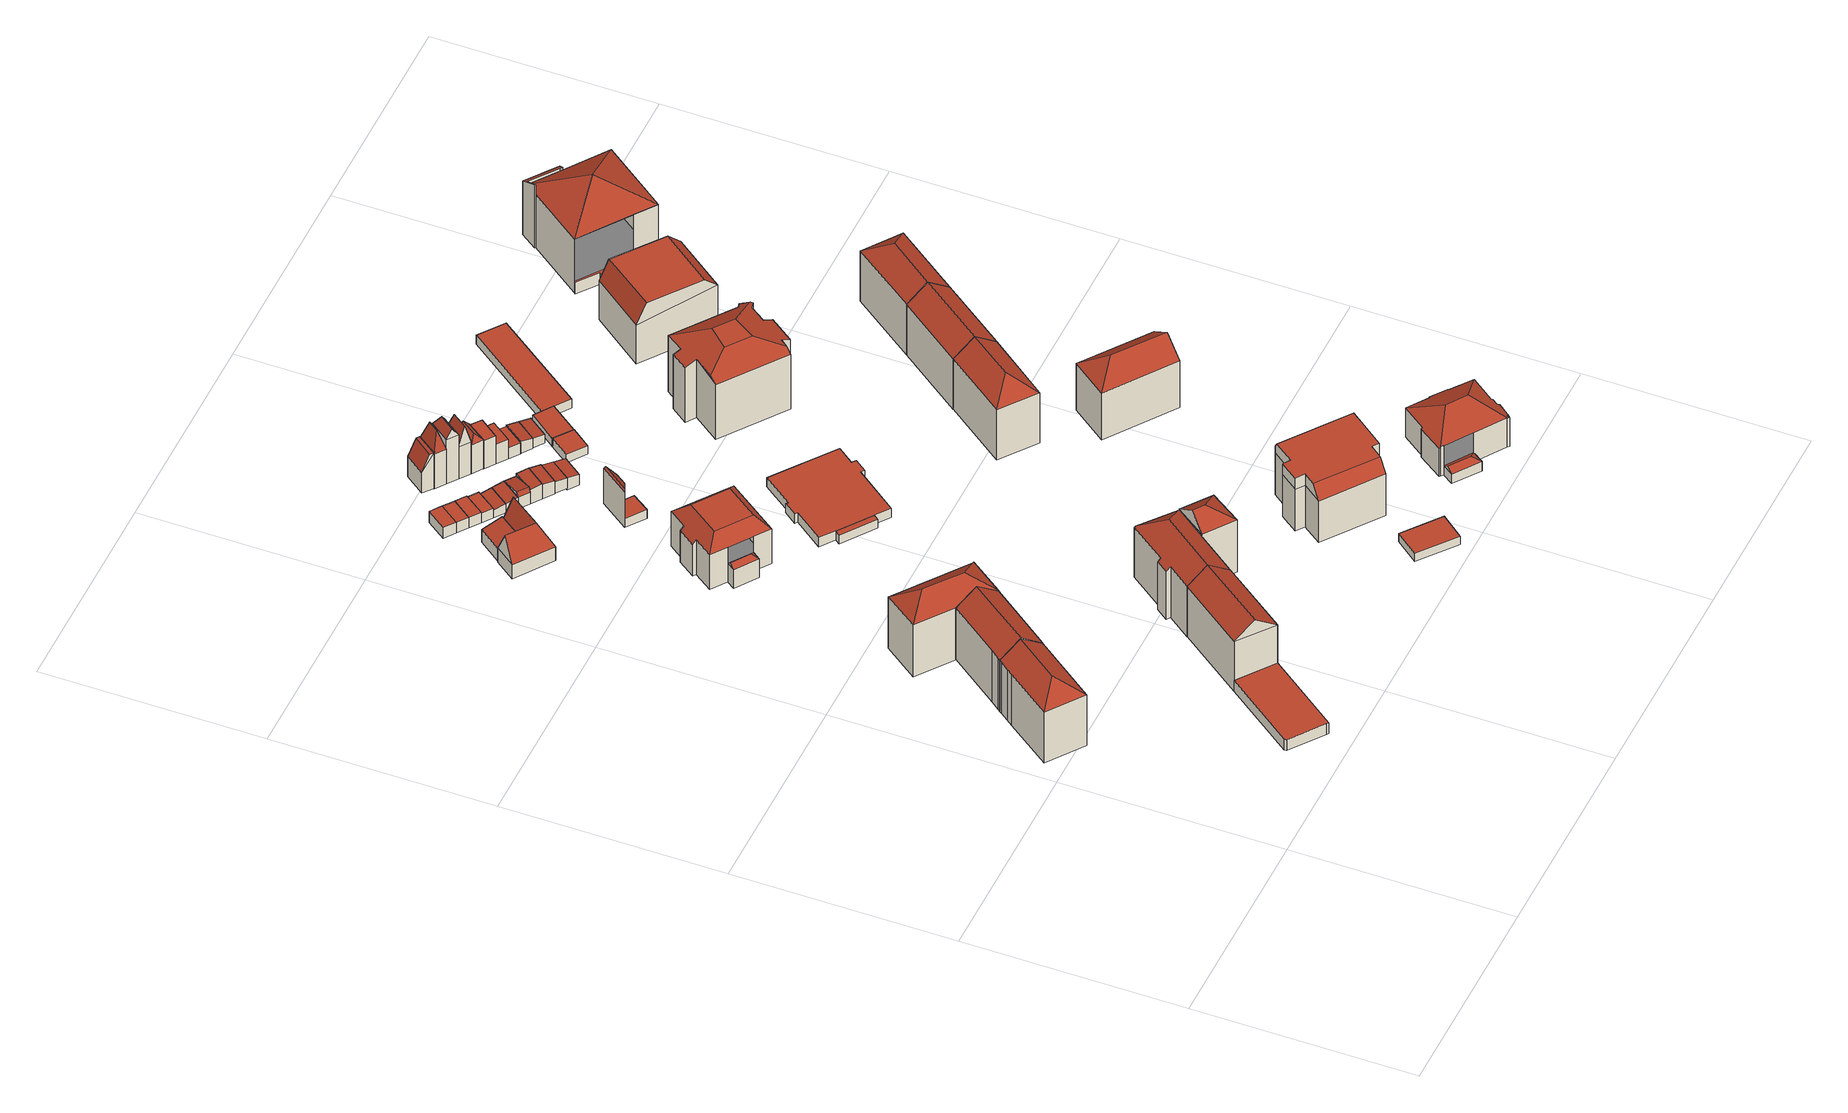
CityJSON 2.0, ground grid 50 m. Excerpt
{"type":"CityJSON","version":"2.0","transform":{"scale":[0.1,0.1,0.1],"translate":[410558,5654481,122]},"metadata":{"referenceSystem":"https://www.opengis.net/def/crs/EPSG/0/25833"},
"CityObjects":{
"building1":{"type":"Building","attributes":{"Dachtyp_tdc":"tdcFreeFormRoof","Gemeindeschluessel":14612000,"Dachneigung":36.34,"QualitaetDacherkennung":83,"Geometrietyp2DReferenz":"3000","measuredHeight":17.61,"function":"31001_9998","roofType":"5000"},"geometry":[{"type":"Solid","lod":"2","boundaries":[[[[0,1,2,3]],[[1,4,5,2]],[[4,6,7,5]],[[6,8,9,7]],[[8,10,11,9]],[[10,12,13,11]],[[12,0,3,13]],[[8,14,10]],[[8,6,15,14]],[[15,4,1,0,12,10,14]],[[6,4,15]],[[3,2,5,7,9,11,13]]]],"semantics":{"surfaces":[{"type":"WallSurface"},{"type":"RoofSurface"},{"type":"GroundSurface"}],"values":[[0,0,0,0,0,0,0,1,1,1,0,2]]}}]},
"building2":{"type":"Building","attributes":{"Dachtyp_tdc":"tdcPolyFlatRoof","Gemeindeschluessel":14612000,"Dachneigung":0,"QualitaetDacherkennung":0,"Geometrietyp2DReferenz":"3000","BezugspunktDach":"2000","measuredHeight":3,"function":"31001_9998"},"geometry":[{"type":"MultiSurface","lod":"2","boundaries":[[[16,17,18,19,20,21]],[[21,20,22,23]],[[20,19,24,22]],[[19,18,25,24]],[[18,17,26,25]],[[17,16,27,26]],[[16,21,23,27]],[[23,22,24,25,26,27]]],"semantics":{"surfaces":[{"type":"RoofSurface"},{"type":"WallSurface"},{"type":"GroundSurface"}],"values":[0,1,1,1,1,1,1,2]}}]},
"building3":{"type":"Building","attributes":{"Dachtyp_tdc":"tdcFreeFormRoof","Gemeindeschluessel":14612000,"Dachneigung":36.39,"QualitaetDacherkennung":85,"Geometrietyp2DReferenz":"3000","measuredHeight":17.66,"function":"31001_9998","roofType":"5000"},"geometry":[{"type":"Solid","lod":"2","boundaries":[[[[4,28,29,5]],[[28,30,31,29]],[[30,32,33,31]],[[32,34,35,33]],[[34,36,7,35]],[[36,4,5,7]],[[36,34,37,38]],[[38,37,32,30,28,4]],[[34,32,37]],[[4,36,38]],[[5,29,31,33,35,7]]]],"semantics":{"surfaces":[{"type":"WallSurface"},{"type":"RoofSurface"},{"type":"GroundSurface"}],"values":[[0,0,0,0,0,0,1,1,0,0,2]]}}]},
"building4":{"type":"Building","attributes":{"Dachtyp_tdc":"tdcFreeFormRoof","Gemeindeschluessel":14612000,"Dachneigung":36.71,"QualitaetDacherkennung":68,"Geometrietyp2DReferenz":"3000","measuredHeight":17.89,"function":"31001_9998","roofType":"5000"},"geometry":[{"type":"Solid","lod":"2","boundaries":[[[[39,40,41,42]],[[40,43,44,41]],[[43,45,46,44]],[[45,47,48,46]],[[47,39,42,48]],[[49,50,47]],[[51,43,40]],[[50,49,45,43,51]],[[39,47,50,51,40]],[[47,45,49]],[[42,41,44,46,48]]]],"semantics":{"surfaces":[{"type":"WallSurface"},{"type":"RoofSurface"},{"type":"GroundSurface"}],"values":[[0,0,0,0,0,1,1,1,1,0,2]]}}]},
"building5":{"type":"Building","attributes":{"Dachtyp_tdc":"tdcGableRoof","Gemeindeschluessel":14612000,"Dachneigung":37.58,"QualitaetDacherkennung":87,"Geometrietyp2DReferenz":"3000","measuredHeight":17.48,"function":"31001_9998","roofType":"3100"},"geometry":[{"type":"Solid","lod":"2","boundaries":[[[[52,53,54]],[[55,52,54,56]],[[53,57,56,54]],[[24,58,59,25]],[[52,55,58,24]],[[55,57,59,58]],[[57,53,25,59]],[[53,52,24,25]],[[57,55,56]]]],"semantics":{"surfaces":[{"type":"WallSurface"},{"type":"RoofSurface"},{"type":"GroundSurface"}],"values":[[0,1,1,2,0,0,0,0,0]]}}]},
"building6":{"type":"Building","attributes":{"Dachtyp_tdc":"tdcFreeFormRoof","Gemeindeschluessel":14612000,"Dachneigung":63.47,"QualitaetDacherkennung":9,"Geometrietyp2DReferenz":"3000","measuredHeight":9.55,"function":"31001_9998","roofType":"5000"},"geometry":[{"type":"Solid","lod":"2","boundaries":[[[[60,61,62,63]],[[61,64,65,62]],[[64,66,67,65]],[[66,68,69,67]],[[68,70,71,69]],[[70,60,63,71]],[[72,73,70,68]],[[74,75,72,68,66]],[[74,66,64]],[[75,74,64,61]],[[73,72,75,61,60]],[[73,60,70]],[[63,62,65,67,69,71]]]],"semantics":{"surfaces":[{"type":"WallSurface"},{"type":"RoofSurface"},{"type":"GroundSurface"}],"values":[[0,0,0,0,0,0,1,1,0,1,1,0,2]]}}]},
"building7":{"type":"Building","attributes":{"Dachtyp_tdc":"tdcPolyFlatRoof","Gemeindeschluessel":14612000,"Dachneigung":12.94,"QualitaetDacherkennung":71,"Geometrietyp2DReferenz":"3000","measuredHeight":4.69,"function":"31001_9998","roofType":"2100"},"geometry":[{"type":"Solid","lod":"2","boundaries":[[[[76,77,78,79]],[[77,80,81,78]],[[80,82,83,81]],[[82,76,79,83]],[[82,80,77,76]],[[79,78,81,83]]]],"semantics":{"surfaces":[{"type":"WallSurface"},{"type":"RoofSurface"},{"type":"GroundSurface"}],"values":[[0,0,0,0,1,2]]}}]},
"building8":{"type":"Building","attributes":{"Gemeindeschluessel":14612000,"Geometrietyp2DReferenz":"3000","function":"31001_9998","roofType":"9999"},"children":["building8-1","building8-2"]},
"building8-1":{"type":"BuildingPart","attributes":{"Dachtyp_tdc":"tdcFreeFormRoof","Dachneigung":41.52,"QualitaetDacherkennung":13,"Geometrietyp2DReferenz":"3000","measuredHeight":6.15,"roofType":"5000"},"parents":["building8"],"geometry":[{"type":"MultiSurface","lod":"2","boundaries":[[[84,85,86,87]],[[85,88,89,86]],[[88,90,91,89]],[[92,88,85,93]],[[93,85,84]],[[84,90,92,93]],[[88,92,90]],[[86,89,91,87]]],"semantics":{"surfaces":[{"type":"WallSurface"},{"type":"RoofSurface"},{"type":"GroundSurface"}],"values":[0,0,0,1,1,1,0,2]}}]},
"building8-2":{"type":"BuildingPart","attributes":{"Dachtyp_tdc":"tdcCutTentRoof","Dachneigung":0.056,"QualitaetDacherkennung":74,"Geometrietyp2DReferenz":"3000","measuredHeight":12.3,"roofType":"9999"},"parents":["building8"],"geometry":[{"type":"MultiSurface","lod":"2","boundaries":[[[94,95,87,96]],[[95,84,87]],[[97,98,99,91,90]],[[98,100,101,99]],[[100,102,103,101]],[[102,104,105,103]],[[104,106,107,105]],[[106,108,109,107]],[[108,110,111,109]],[[110,94,96,111]],[[94,110,112,113]],[[98,97,95,94,113,114]],[[108,106,104,102,100,98,114,115]],[[110,108,115,112]],[[115,114,113,112]],[[96,87,91,99,101,103,105,107,109,111]]],"semantics":{"surfaces":[{"type":"WallSurface"},{"type":"RoofSurface"},{"type":"GroundSurface"}],"values":[0,0,0,0,0,0,0,0,0,0,1,1,1,1,1,2]}}]},
"building9":{"type":"Building","attributes":{"Gemeindeschluessel":14612000,"Geometrietyp2DReferenz":"3000","function":"31001_9998","roofType":"9999"},"children":["building9-1","building9-2"]},
"building9-1":{"type":"BuildingPart","attributes":{"Dachtyp_tdc":"tdcHipAndGableRoof","Dachneigung":36.65,"QualitaetDacherkennung":63,"Geometrietyp2DReferenz":"3000","measuredHeight":17.45,"roofType":"5000"},"parents":["building9"],"geometry":[{"type":"MultiSurface","lod":"2","boundaries":[[[116,117,118,119,120]],[[117,121,122,118]],[[121,123,124,125,122]],[[121,117,126]],[[116,123,127]],[[117,116,127,126]],[[123,121,126,127]],[[119,118,122,125]]],"semantics":{"surfaces":[{"type":"WallSurface"},{"type":"RoofSurface"},{"type":"GroundSurface"}],"values":[0,0,0,1,0,1,1,2]}}]},
"building9-2":{"type":"BuildingPart","attributes":{"Dachtyp_tdc":"tdcHipAndGableRoof","Dachneigung":37.1,"QualitaetDacherkennung":67,"Geometrietyp2DReferenz":"3000","measuredHeight":17.49,"roofType":"5000"},"parents":["building9"],"geometry":[{"type":"MultiSurface","lod":"2","boundaries":[[[56,55,128,129]],[[55,130,131,128]],[[130,132,133,131]],[[132,134,135,133]],[[134,136,137,135]],[[136,138,139,137]],[[138,140,141,139]],[[140,120,119,141]],[[124,57,142,125]],[[57,56,129,142]],[[120,140,143]],[[140,138,136,134,132,130,55,56,143]],[[56,57,124,120,143]],[[129,128,131,133,135,137,139,141,119,125,142]]],"semantics":{"surfaces":[{"type":"WallSurface"},{"type":"RoofSurface"},{"type":"GroundSurface"}],"values":[0,0,0,0,0,0,0,0,0,0,1,1,1,2]}}]},
"building10":{"type":"Building","attributes":{"Dachtyp_tdc":"tdcPolyFlatRoof","Gemeindeschluessel":14612000,"Dachneigung":0,"QualitaetDacherkennung":0,"Geometrietyp2DReferenz":"3000","BezugspunktDach":"2000","measuredHeight":3,"function":"31001_2463"},"geometry":[{"type":"MultiSurface","lod":"2","boundaries":[[[144,145,146,147]],[[147,146,148,149]],[[146,145,150,148]],[[145,144,151,150]],[[144,147,149,151]],[[149,148,150,151]]],"semantics":{"surfaces":[{"type":"RoofSurface"},{"type":"WallSurface"},{"type":"GroundSurface"}],"values":[0,1,1,1,1,2]}}]},
"building11":{"type":"Building","attributes":{"Dachtyp_tdc":"tdcPolyFlatRoof","Gemeindeschluessel":14612000,"Dachneigung":0,"QualitaetDacherkennung":86,"Geometrietyp2DReferenz":"3000","measuredHeight":3,"function":"31001_2463","roofType":"1000"},"geometry":[{"type":"Solid","lod":"2","boundaries":[[[[152,146,148,153]],[[146,147,149,148]],[[147,154,155,149]],[[154,152,153,155]],[[154,147,146,152]],[[153,148,149,155]]]],"semantics":{"surfaces":[{"type":"WallSurface"},{"type":"RoofSurface"},{"type":"GroundSurface"}],"values":[[0,0,0,0,1,2]]}}]},
"building12":{"type":"Building","attributes":{"Dachtyp_tdc":"tdcPolyFlatRoof","Gemeindeschluessel":14612000,"Dachneigung":0,"QualitaetDacherkennung":0,"Geometrietyp2DReferenz":"3000","BezugspunktDach":"2000","measuredHeight":3,"function":"31001_2463"},"geometry":[{"type":"MultiSurface","lod":"2","boundaries":[[[156,154,152,157]],[[157,152,153,158]],[[152,154,155,153]],[[154,156,159,155]],[[156,157,158,159]],[[158,153,155,159]]],"semantics":{"surfaces":[{"type":"RoofSurface"},{"type":"WallSurface"},{"type":"GroundSurface"}],"values":[0,1,1,1,1,2]}}]},
"building13":{"type":"Building","attributes":{"Dachtyp_tdc":"tdcPolyFlatRoof","Gemeindeschluessel":14612000,"Dachneigung":0,"QualitaetDacherkennung":2,"Geometrietyp2DReferenz":"3000","measuredHeight":2.7,"function":"31001_2463","roofType":"1000"},"geometry":[{"type":"Solid","lod":"2","boundaries":[[[[160,161,158,162]],[[161,163,159,158]],[[163,164,165,159]],[[164,160,162,165]],[[164,163,161,160]],[[162,158,159,165]]]],"semantics":{"surfaces":[{"type":"WallSurface"},{"type":"RoofSurface"},{"type":"GroundSurface"}],"values":[[0,0,0,0,1,2]]}}]},
"building14":{"type":"Building","attributes":{"Dachtyp_tdc":"tdcPolyFlatRoof","Gemeindeschluessel":14612000,"Dachneigung":7.62,"QualitaetDacherkennung":67,"Geometrietyp2DReferenz":"3000","measuredHeight":2.51,"function":"31001_2463","roofType":"2100"},"geometry":[{"type":"Solid","lod":"2","boundaries":[[[[166,167,168,165]],[[167,169,170,168]],[[169,171,162,170]],[[171,166,165,162]],[[171,169,167,166]],[[165,168,170,162]]]],"semantics":{"surfaces":[{"type":"WallSurface"},{"type":"RoofSurface"},{"type":"GroundSurface"}],"values":[[0,0,0,0,1,2]]}}]},
"building15":{"type":"Building","attributes":{"Dachtyp_tdc":"tdcPolyFlatRoof","Gemeindeschluessel":14612000,"Dachneigung":8.16,"QualitaetDacherkennung":53,"Geometrietyp2DReferenz":"3000","measuredHeight":3.04,"function":"31001_2463","roofType":"2100"},"geometry":[{"type":"Solid","lod":"2","boundaries":[[[[172,169,173,174]],[[169,167,175,173]],[[167,176,177,175]],[[176,172,174,177]],[[176,167,169,172]],[[174,173,175,177]]]],"semantics":{"surfaces":[{"type":"WallSurface"},{"type":"RoofSurface"},{"type":"GroundSurface"}],"values":[[0,0,0,0,1,2]]}}]},
"building16":{"type":"Building","attributes":{"Gemeindeschluessel":14612000,"Geometrietyp2DReferenz":"3000","function":"31001_9998","roofType":"9999"},"children":["building16-1","building16-2"]},
"building16-1":{"type":"BuildingPart","attributes":{"Dachtyp_tdc":"tdcGableRoof","Dachneigung":53.57,"QualitaetDacherkennung":2,"Geometrietyp2DReferenz":"3000","measuredHeight":10.04,"roofType":"3100"},"parents":["building16"],"geometry":[{"type":"MultiSurface","lod":"2","boundaries":[[[178,179,180,181,182]],[[179,183,184,180]],[[183,185,186,187,184]],[[183,179,188]],[[178,185,189]],[[179,178,189,188]],[[185,183,188,189]],[[181,180,184,187]]],"semantics":{"surfaces":[{"type":"WallSurface"},{"type":"RoofSurface"},{"type":"GroundSurface"}],"values":[0,0,0,0,0,1,1,2]}}]},
"building16-2":{"type":"BuildingPart","attributes":{"Dachtyp_tdc":"tdcPolyFlatRoof","Dachneigung":2.77,"QualitaetDacherkennung":33,"Geometrietyp2DReferenz":"3000","measuredHeight":2.45,"roofType":"2100"},"parents":["building16"],"geometry":[{"type":"MultiSurface","lod":"2","boundaries":[[[186,190,191,187]],[[190,192,193,191]],[[192,182,181,193]],[[192,190,186,182]],[[181,187,191,193]]],"semantics":{"surfaces":[{"type":"WallSurface"},{"type":"RoofSurface"},{"type":"GroundSurface"}],"values":[0,0,0,1,2]}}]},
"building17":{"type":"Building","attributes":{"Dachtyp_tdc":"tdcGableRoof","Gemeindeschluessel":14612000,"Dachneigung":13.37,"QualitaetDacherkennung":24,"Geometrietyp2DReferenz":"3000","measuredHeight":4.31,"function":"31001_2463","roofType":"3100"},"geometry":[{"type":"Solid","lod":"2","boundaries":[[[[194,172,195,196]],[[172,176,197,195]],[[176,198,199,197]],[[198,194,196,199]],[[176,172,200]],[[194,198,201]],[[172,194,201,200]],[[198,176,200,201]],[[196,195,197,199]]]],"semantics":{"surfaces":[{"type":"WallSurface"},{"type":"RoofSurface"},{"type":"GroundSurface"}],"values":[[0,0,0,0,0,0,1,1,2]]}}]},
"building18":{"type":"Building","attributes":{"Dachtyp_tdc":"tdcPolyFlatRoof","Gemeindeschluessel":14612000,"Dachneigung":3.85,"QualitaetDacherkennung":58,"Geometrietyp2DReferenz":"3000","measuredHeight":4.01,"function":"31001_2463","roofType":"2100"},"geometry":[{"type":"Solid","lod":"2","boundaries":[[[[202,203,204,199]],[[203,205,206,204]],[[205,207,196,206]],[[207,202,199,196]],[[207,205,203,202]],[[199,204,206,196]]]],"semantics":{"surfaces":[{"type":"WallSurface"},{"type":"RoofSurface"},{"type":"GroundSurface"}],"values":[[0,0,0,0,1,2]]}}]},
"building19":{"type":"Building","attributes":{"Dachtyp_tdc":"tdcGableRoof","Gemeindeschluessel":14612000,"Dachneigung":65.34,"QualitaetDacherkennung":14,"Geometrietyp2DReferenz":"3000","measuredHeight":9.85,"function":"31001_2463","roofType":"3100"},"geometry":[{"type":"Solid","lod":"2","boundaries":[[[[208,209,210,211]],[[209,212,213,210]],[[212,214,215,213]],[[214,208,211,215]],[[212,209,216]],[[208,214,217]],[[209,208,217,216]],[[214,212,216,217]],[[211,210,213,215]]]],"semantics":{"surfaces":[{"type":"WallSurface"},{"type":"RoofSurface"},{"type":"GroundSurface"}],"values":[[0,0,0,0,0,0,1,1,2]]}}]},
"building20":{"type":"Building","attributes":{"Dachtyp_tdc":"tdcPolyFlatRoof","Gemeindeschluessel":14612000,"Dachneigung":7.72,"QualitaetDacherkennung":74,"Geometrietyp2DReferenz":"3000","measuredHeight":3.86,"function":"31001_2463","roofType":"2100"},"geometry":[{"type":"Solid","lod":"2","boundaries":[[[[218,219,206,220]],[[219,221,204,206]],[[221,222,223,204]],[[222,218,220,223]],[[222,221,219,218]],[[220,206,204,223]]]],"semantics":{"surfaces":[{"type":"WallSurface"},{"type":"RoofSurface"},{"type":"GroundSurface"}],"values":[[0,0,0,0,1,2]]}}]},
"building21":{"type":"Building","attributes":{"Dachtyp_tdc":"tdcFreeFormRoof","Gemeindeschluessel":14612000,"Dachneigung":73.58,"QualitaetDacherkennung":15,"Geometrietyp2DReferenz":"3000","measuredHeight":14.29,"function":"31001_2463","roofType":"5000"},"geometry":[{"type":"Solid","lod":"2","boundaries":[[[[224,225,226,227]],[[225,228,229,226]],[[228,230,231,229]],[[230,224,227,231]],[[232,230,228]],[[233,232,228,225]],[[233,225,224]],[[232,233,224,230]],[[227,226,229,231]]]],"semantics":{"surfaces":[{"type":"WallSurface"},{"type":"RoofSurface"},{"type":"GroundSurface"}],"values":[[0,0,0,0,1,1,1,1,2]]}}]},
"building22":{"type":"Building","attributes":{"Dachtyp_tdc":"tdcPolyFlatRoof","Gemeindeschluessel":14612000,"Dachneigung":9.14,"QualitaetDacherkennung":72,"Geometrietyp2DReferenz":"3000","measuredHeight":3.27,"function":"31001_2463","roofType":"2100"},"geometry":[{"type":"Solid","lod":"2","boundaries":[[[[234,235,236,237]],[[238,239,240,241]],[[237,236,239,238]],[[236,235,240,239]],[[235,234,241,240]],[[234,237,238,241]]]],"semantics":{"surfaces":[{"type":"RoofSurface"},{"type":"GroundSurface"},{"type":"WallSurface"}],"values":[[0,1,2,2,2,2]]}}]},
"building23":{"type":"Building","attributes":{"Dachtyp_tdc":"tdcPolyFlatRoof","Gemeindeschluessel":14612000,"Dachneigung":0,"QualitaetDacherkennung":65,"Geometrietyp2DReferenz":"3000","measuredHeight":2.31,"function":"31001_9998","roofType":"1000"},"geometry":[{"type":"Solid","lod":"2","boundaries":[[[[242,243,244,245]],[[243,246,247,244]],[[246,248,249,247]],[[248,242,245,249]],[[248,246,243,242]],[[245,244,247,249]]]],"semantics":{"surfaces":[{"type":"WallSurface"},{"type":"RoofSurface"},{"type":"GroundSurface"}],"values":[[0,0,0,0,1,2]]}}]},
"building24":{"type":"Building","attributes":{"Dachtyp_tdc":"tdcFreeFormRoof","Gemeindeschluessel":14612000,"Dachneigung":59.04,"QualitaetDacherkennung":8,"Geometrietyp2DReferenz":"3000","measuredHeight":14.33,"function":"31001_2463","roofType":"5000"},"geometry":[{"type":"Solid","lod":"2","boundaries":[[[[250,251,252,226]],[[251,253,254,252]],[[253,255,229,254]],[[255,250,226,229]],[[256,255,253]],[[257,256,253,251]],[[257,251,250]],[[256,257,250,255]],[[226,252,254,229]]]],"semantics":{"surfaces":[{"type":"WallSurface"},{"type":"RoofSurface"},{"type":"GroundSurface"}],"values":[[0,0,0,0,0,1,1,1,2]]}}]},
"building25":{"type":"Building","attributes":{"Dachtyp_tdc":"tdcPolyFlatRoof","Gemeindeschluessel":14612000,"Dachneigung":7.41,"QualitaetDacherkennung":79,"Geometrietyp2DReferenz":"3000","measuredHeight":3.16,"function":"31001_2463","roofType":"2100"},"geometry":[{"type":"Solid","lod":"2","boundaries":[[[[258,237,259,260]],[[237,234,261,259]],[[234,262,263,261]],[[262,258,260,263]],[[262,234,237,258]],[[260,259,261,263]]]],"semantics":{"surfaces":[{"type":"WallSurface"},{"type":"RoofSurface"},{"type":"GroundSurface"}],"values":[[0,0,0,0,1,2]]}}]},
"building26":{"type":"Building","attributes":{"Dachtyp_tdc":"tdcFreeFormRoof","Gemeindeschluessel":14612000,"Dachneigung":74.15,"QualitaetDacherkennung":13,"Geometrietyp2DReferenz":"3000","measuredHeight":13.73,"function":"31001_2463","roofType":"5000"},"geometry":[{"type":"Solid","lod":"2","boundaries":[[[[264,265,252,254]],[[266,264,267]],[[268,266,267,269]],[[268,269,265]],[[266,268,265,264]],[[252,270,271,254]],[[265,269,270,252]],[[269,267,271,270]],[[267,264,254,271]]]],"semantics":{"surfaces":[{"type":"WallSurface"},{"type":"RoofSurface"},{"type":"GroundSurface"}],"values":[[0,0,1,1,1,2,0,0,0]]}}]},
"building27":{"type":"Building","attributes":{"Gemeindeschluessel":14612000,"Geometrietyp2DReferenz":"3000","function":"31001_9998","roofType":"9999"},"children":["building27-1","building27-2"]},
"building27-1":{"type":"BuildingPart","attributes":{"Dachtyp_tdc":"tdcPolyFlatRoof","Dachneigung":0,"QualitaetDacherkennung":51,"Geometrietyp2DReferenz":"3000","measuredHeight":2.48,"roofType":"1000"},"parents":["building27"],"geometry":[{"type":"MultiSurface","lod":"2","boundaries":[[[272,273,274,275,276]],[[273,277,278,274]],[[277,279,280,278]],[[279,281,282,280]],[[281,283,284,282]],[[283,285,286,284]],[[285,287,288,286]],[[287,289,290,288]],[[289,291,292,290]],[[291,293,294,292]],[[293,295,296,294]],[[295,297,298,296]],[[297,299,300,298]],[[299,301,300]],[[297,295,293,291,289,287,285,283,281,279,277,273,272,299]],[[275,274,278,280,282,284,286,288,290,292,294,296,298,300]]],"semantics":{"surfaces":[{"type":"WallSurface"},{"type":"RoofSurface"},{"type":"GroundSurface"}],"values":[0,0,0,0,0,0,0,0,0,0,0,0,0,0,1,2]}}]},
"building27-2":{"type":"BuildingPart","attributes":{"Dachtyp_tdc":"tdcPolyFlatRoof","Dachneigung":0,"QualitaetDacherkennung":18,"Geometrietyp2DReferenz":"3000","measuredHeight":2.39,"roofType":"1000"},"parents":["building27"],"geometry":[{"type":"MultiSurface","lod":"2","boundaries":[[[302,303,304,305]],[[303,276,275,304]],[[301,302,305,300]],[[301,276,303,302]],[[305,304,275,300]]],"semantics":{"surfaces":[{"type":"WallSurface"},{"type":"RoofSurface"},{"type":"GroundSurface"}],"values":[0,0,0,1,2]}}]},
"building28":{"type":"Building","attributes":{"Dachtyp_tdc":"tdcFreeFormRoof","Gemeindeschluessel":14612000,"Dachneigung":46.72,"QualitaetDacherkennung":5,"Geometrietyp2DReferenz":"3000","measuredHeight":9.38,"function":"31001_2463","roofType":"5000"},"geometry":[{"type":"Solid","lod":"2","boundaries":[[[[306,307,270,271]],[[307,308,309,270]],[[308,310,311,309]],[[310,306,271,311]],[[312,313,310,308]],[[312,308,307]],[[313,312,307,306]],[[313,306,310]],[[271,270,309,311]]]],"semantics":{"surfaces":[{"type":"WallSurface"},{"type":"RoofSurface"},{"type":"GroundSurface"}],"values":[[0,0,0,0,1,0,1,1,2]]}}]},
"building29":{"type":"Building","attributes":{"Dachtyp_tdc":"tdcPolyFlatRoof","Gemeindeschluessel":14612000,"Dachneigung":0,"QualitaetDacherkennung":12,"Geometrietyp2DReferenz":"3000","measuredHeight":7.6,"function":"31001_2463","roofType":"1000"},"geometry":[{"type":"Solid","lod":"2","boundaries":[[[[314,315,316,317]],[[315,318,319,316]],[[318,320,321,319]],[[320,314,317,321]],[[320,318,315,314]],[[317,316,319,321]]]],"semantics":{"surfaces":[{"type":"WallSurface"},{"type":"RoofSurface"},{"type":"GroundSurface"}],"values":[[0,0,0,0,1,2]]}}]},
"building30":{"type":"Building","attributes":{"Dachtyp_tdc":"tdcPolyFlatRoof","Gemeindeschluessel":14612000,"Dachneigung":0,"QualitaetDacherkennung":0,"Geometrietyp2DReferenz":"3000","BezugspunktDach":"2000","measuredHeight":5.36,"function":"31001_2463"},"geometry":[{"type":"MultiSurface","lod":"2","boundaries":[[[322,323,324,325]],[[325,324,326,316]],[[324,323,327,326]],[[323,322,319,327]],[[322,325,316,319]],[[316,326,327,319]]],"semantics":{"surfaces":[{"type":"RoofSurface"},{"type":"WallSurface"},{"type":"GroundSurface"}],"values":[0,1,1,1,1,2]}}]},
"building31":{"type":"Building","attributes":{"Dachtyp_tdc":"tdcPolyFlatRoof","Gemeindeschluessel":14612000,"Dachneigung":0,"QualitaetDacherkennung":0,"Geometrietyp2DReferenz":"3000","BezugspunktDach":"2000","measuredHeight":3,"function":"31001_2463"},"geometry":[{"type":"MultiSurface","lod":"2","boundaries":[[[328,329,330,331]],[[331,330,332,326]],[[330,329,333,332]],[[329,328,327,333]],[[328,331,326,327]],[[326,332,333,327]]],"semantics":{"surfaces":[{"type":"RoofSurface"},{"type":"WallSurface"},{"type":"GroundSurface"}],"values":[0,1,1,1,1,2]}}]},
"building32":{"type":"Building","attributes":{"Dachtyp_tdc":"tdcPolyFlatRoof","Gemeindeschluessel":14612000,"Dachneigung":9.63,"QualitaetDacherkennung":73,"Geometrietyp2DReferenz":"3000","measuredHeight":3.3,"function":"31001_2463","roofType":"2100"},"geometry":[{"type":"Solid","lod":"2","boundaries":[[[[334,335,336,337]],[[335,338,339,336]],[[338,340,341,339]],[[340,334,337,341]],[[340,338,335,334]],[[337,336,339,341]]]],"semantics":{"surfaces":[{"type":"WallSurface"},{"type":"RoofSurface"},{"type":"GroundSurface"}],"values":[[0,0,0,0,1,2]]}}]},
"building33":{"type":"Building","attributes":{"Dachtyp_tdc":"tdcPolyFlatRoof","Gemeindeschluessel":14612000,"Dachneigung":0,"QualitaetDacherkennung":80,"Geometrietyp2DReferenz":"3000","measuredHeight":2.31,"function":"31001_2463","roofType":"1000"},"geometry":[{"type":"Solid","lod":"2","boundaries":[[[[342,343,344,345]],[[343,346,347,344]],[[346,348,349,347]],[[348,342,345,349]],[[348,346,343,342]],[[345,344,347,349]]]],"semantics":{"surfaces":[{"type":"WallSurface"},{"type":"RoofSurface"},{"type":"GroundSurface"}],"values":[[0,0,0,0,1,2]]}}]},
"building34":{"type":"Building","attributes":{"Dachtyp_tdc":"tdcFreeFormRoof","Gemeindeschluessel":14612000,"Dachneigung":0.227,"QualitaetDacherkennung":59,"Geometrietyp2DReferenz":"3000","measuredHeight":14.57,"function":"31001_9998","roofType":"5000"},"geometry":[{"type":"Solid","lod":"2","boundaries":[[[[350,351,352,353]],[[351,354,355,352]],[[354,356,357,355]],[[356,358,359,357]],[[358,360,361,359]],[[360,362,363,361]],[[362,364,365,363]],[[364,366,367,365]],[[366,368,369,367]],[[368,370,371,369]],[[370,372,373,371]],[[372,374,375,373]],[[374,376,377,375]],[[376,378,379,377]],[[378,350,353,379]],[[380,354,351,381]],[[382,383,384,385,386,387,388,389]],[[390,391,388,387,392,393,394,395,380,381,396]],[[378,390,396,350]],[[350,396,381,351]],[[354,380,395,356]],[[356,395,394,358]],[[358,394,393,360]],[[360,393,392,362]],[[362,392,387,386,364]],[[376,391,390,378]],[[374,389,388,391,376]],[[372,382,389,374]],[[364,386,385,366]],[[366,385,384,368]],[[368,384,383,370]],[[370,383,382,372]],[[353,352,355,357,359,361,363,365,367,369,371,373,375,377,379]]]],"semantics":{"surfaces":[{"type":"WallSurface"},{"type":"RoofSurface"},{"type":"GroundSurface"}],"values":[[0,0,0,0,0,0,0,0,0,0,0,0,0,0,0,1,1,1,0,0,0,0,0,0,0,0,0,0,0,0,0,0,2]]}}]},
"building35":{"type":"Building","attributes":{"Dachtyp_tdc":"tdcPolyFlatRoof","Gemeindeschluessel":14612000,"Dachneigung":8.59,"QualitaetDacherkennung":76,"Geometrietyp2DReferenz":"3000","measuredHeight":2.74,"function":"31001_2463","roofType":"2100"},"geometry":[{"type":"Solid","lod":"2","boundaries":[[[[397,334,398,399]],[[334,340,400,398]],[[340,401,402,400]],[[401,397,399,402]],[[401,340,334,397]],[[399,398,400,402]]]],"semantics":{"surfaces":[{"type":"WallSurface"},{"type":"RoofSurface"},{"type":"GroundSurface"}],"values":[[0,0,0,0,1,2]]}}]},
"building36":{"type":"Building","attributes":{"Dachtyp_tdc":"tdcPolyFlatRoof","Gemeindeschluessel":14612000,"Dachneigung":2.83,"QualitaetDacherkennung":82,"Geometrietyp2DReferenz":"3000","measuredHeight":2.24,"function":"31001_2463","roofType":"2100"},"geometry":[{"type":"Solid","lod":"2","boundaries":[[[[403,404,405,345]],[[404,406,407,405]],[[406,408,344,407]],[[406,404,403,408]],[[344,345,405,407]],[[408,403,345,344]]]],"semantics":{"surfaces":[{"type":"WallSurface"},{"type":"RoofSurface"},{"type":"GroundSurface"}],"values":[[0,0,0,1,2,0]]}}]},
"building37":{"type":"Building","attributes":{"Dachtyp_tdc":"tdcPolyFlatRoof","Gemeindeschluessel":14612000,"Dachneigung":3.19,"QualitaetDacherkennung":75,"Geometrietyp2DReferenz":"3000","measuredHeight":2.87,"function":"31001_9998","roofType":"2100"},"geometry":[{"type":"Solid","lod":"2","boundaries":[[[[409,410,377,411]],[[410,412,375,377]],[[412,413,414,375]],[[413,409,411,414]],[[413,412,410,409]],[[411,377,375,414]]]],"semantics":{"surfaces":[{"type":"WallSurface"},{"type":"RoofSurface"},{"type":"GroundSurface"}],"values":[[0,0,0,0,1,2]]}}]},
"building38":{"type":"Building","attributes":{"Dachtyp_tdc":"tdcHipAndGableRoof","Gemeindeschluessel":14612000,"Dachneigung":36.91,"QualitaetDacherkennung":81,"Geometrietyp2DReferenz":"3000","measuredHeight":17.57,"function":"31001_9998","roofType":"5000"},"geometry":[{"type":"Solid","lod":"2","boundaries":[[[[415,416,417,418]],[[416,419,420,417]],[[419,421,422,420]],[[421,415,418,422]],[[419,416,423]],[[415,421,424]],[[416,415,424,423]],[[421,419,423,424]],[[418,417,420,422]]]],"semantics":{"surfaces":[{"type":"WallSurface"},{"type":"RoofSurface"},{"type":"GroundSurface"}],"values":[[0,0,0,0,1,0,1,1,2]]}}]},
"building39":{"type":"Building","attributes":{"Gemeindeschluessel":14612000,"Geometrietyp2DReferenz":"3000","function":"31001_9998","roofType":"9999"},"children":["building39-1","building39-2"]},
"building39-1":{"type":"BuildingPart","attributes":{"Dachtyp_tdc":"tdcFreeFormRoof","Dachneigung":28.33,"QualitaetDacherkennung":79,"Geometrietyp2DReferenz":"3000","measuredHeight":11.58,"roofType":"5000"},"parents":["building39"],"geometry":[{"type":"MultiSurface","lod":"2","boundaries":[[[425,426,427,428,429,430,431,432]],[[430,433,434,435,436,437,438,439,440,431]],[[440,441,442,443,444,445,432,431]],[[445,446,447,448,425,432]],[[449,450,451,452,453,454,455,456,457,458,459,460,461,462,463,464,465,466,467,468,469]],[[446,445,450,449]],[[445,444,451,450]],[[444,443,452,451]],[[443,442,453,452]],[[442,441,454,453]],[[441,440,455,454]],[[440,439,456,455]],[[439,438,457,456]],[[438,437,458,457]],[[437,436,459,458]],[[436,435,460,459]],[[435,434,461,460]],[[434,433,462,461]],[[433,430,463,462]],[[430,429,464,463]],[[429,428,470,465,464]],[[427,426,466,471]],[[426,425,467,466]],[[425,448,468,467]],[[448,447,469,468]],[[447,446,449,469]]],"semantics":{"surfaces":[{"type":"RoofSurface"},{"type":"GroundSurface"},{"type":"WallSurface"}],"values":[0,0,0,0,1,2,2,2,2,2,2,2,2,2,2,2,2,2,2,2,2,2,2,2,2,2]}}]},
"building39-2":{"type":"BuildingPart","attributes":{"Dachtyp_tdc":"tdcFreeFormRoof","Dachneigung":30.94,"QualitaetDacherkennung":11,"Geometrietyp2DReferenz":"3000","measuredHeight":3.41,"roofType":"5000"},"parents":["building39"],"geometry":[{"type":"MultiSurface","lod":"2","boundaries":[[[470,472,473,465]],[[472,474,475,473]],[[474,471,466,475]],[[476,471,474]],[[477,476,474,472]],[[477,472,470]],[[476,477,470,471]],[[465,473,475,466]]],"semantics":{"surfaces":[{"type":"WallSurface"},{"type":"RoofSurface"},{"type":"GroundSurface"}],"values":[0,0,0,0,1,1,1,2]}}]},
"building40":{"type":"Building","attributes":{"Dachtyp_tdc":"tdcFreeFormRoof","Gemeindeschluessel":14612000,"Dachneigung":30.29,"QualitaetDacherkennung":43,"Geometrietyp2DReferenz":"3000","measuredHeight":18.34,"function":"31001_9998","roofType":"5000"},"geometry":[{"type":"Solid","lod":"2","boundaries":[[[[478,479,480,481]],[[479,482,483,480]],[[482,484,485,483]],[[484,486,487,485]],[[486,488,489,487]],[[488,490,491,489]],[[490,492,493,491]],[[492,494,495,493]],[[494,496,497,495]],[[496,498,499,497]],[[498,500,501,499]],[[500,502,503,501]],[[502,504,505,503]],[[504,506,507,505]],[[506,478,481,507]],[[478,508,509,510,511,479]],[[510,512,490,488,486,484,482,511]],[[513,494,492,490,512,514]],[[500,498,496,513,514,509,508,506,504,502]],[[509,514,512,510]],[[482,479,511]],[[496,494,513]],[[478,506,508]],[[481,480,483,485,487,489,491,493,495,497,499,501,503,505,507]]]],"semantics":{"surfaces":[{"type":"WallSurface"},{"type":"RoofSurface"},{"type":"GroundSurface"}],"values":[[0,0,0,0,0,0,0,0,0,0,0,0,0,0,0,1,1,1,1,1,0,0,0,2]]}}]},
"building41":{"type":"Building","attributes":{"Dachtyp_tdc":"tdcPolyFlatRoof","Gemeindeschluessel":14612000,"Dachneigung":0,"QualitaetDacherkennung":90,"Geometrietyp2DReferenz":"3000","measuredHeight":2.55,"function":"31001_2463","roofType":"1000"},"geometry":[{"type":"Solid","lod":"2","boundaries":[[[[515,516,517,518]],[[516,519,520,517]],[[519,521,522,520]],[[521,523,524,522]],[[523,515,518,524]],[[523,521,519,516,515]],[[518,517,520,522,524]]]],"semantics":{"surfaces":[{"type":"WallSurface"},{"type":"RoofSurface"},{"type":"GroundSurface"}],"values":[[0,0,0,0,0,1,2]]}}]},
"building42":{"type":"Building","attributes":{"Dachtyp_tdc":"tdcHipAndGableRoof","Gemeindeschluessel":14612000,"Dachneigung":37.22,"QualitaetDacherkennung":71,"Geometrietyp2DReferenz":"3000","measuredHeight":16.59,"function":"31001_9998","roofType":"5000"},"geometry":[{"type":"Solid","lod":"2","boundaries":[[[[525,526,527]],[[528,525,527,529]],[[526,530,529,527]],[[531,532,533,534]],[[530,528,529]],[[525,528,532,531]],[[528,530,533,532]],[[530,526,534,533]],[[526,525,531,534]]]],"semantics":{"surfaces":[{"type":"WallSurface"},{"type":"RoofSurface"},{"type":"GroundSurface"}],"values":[[0,1,1,2,1,0,0,0,0]]}}]},
"building43":{"type":"Building","attributes":{"Dachtyp_tdc":"tdcGableRoof","Gemeindeschluessel":14612000,"Dachneigung":36.74,"QualitaetDacherkennung":84,"Geometrietyp2DReferenz":"3000","measuredHeight":17.68,"function":"31001_9998","roofType":"3100"},"geometry":[{"type":"Solid","lod":"2","boundaries":[[[[415,421,535,536]],[[537,538,539]],[[421,415,424]],[[538,421,424,539]],[[415,537,539,424]],[[535,540,541,536]],[[421,538,540,535]],[[538,537,541,540]],[[537,415,536,541]]]],"semantics":{"surfaces":[{"type":"WallSurface"},{"type":"RoofSurface"},{"type":"GroundSurface"}],"values":[[0,0,0,1,1,2,0,0,0]]}}]},
"building44":{"type":"Building","attributes":{"Dachtyp_tdc":"tdcCutGableRoof","Gemeindeschluessel":14612000,"Dachneigung":0.423,"QualitaetDacherkennung":37,"Geometrietyp2DReferenz":"3000","measuredHeight":15.56,"function":"31001_9998","roofType":"9999"},"geometry":[{"type":"Solid","lod":"2","boundaries":[[[[542,543,544,545]],[[543,546,547,544]],[[546,548,549,547]],[[548,542,545,549]],[[543,542,550,551]],[[546,543,551,552]],[[548,546,552,553]],[[542,548,553,550]],[[552,551,550,553]],[[545,544,547,549]]]],"semantics":{"surfaces":[{"type":"WallSurface"},{"type":"RoofSurface"},{"type":"GroundSurface"}],"values":[[0,0,0,0,1,0,1,0,1,2]]}}]},
"building45":{"type":"Building","attributes":{"Dachtyp_tdc":"tdcHipAndGableRoof","Gemeindeschluessel":14612000,"Dachneigung":36.36,"QualitaetDacherkennung":79,"Geometrietyp2DReferenz":"3000","measuredHeight":17.63,"function":"31001_9998","roofType":"5000"},"geometry":[{"type":"Solid","lod":"2","boundaries":[[[[554,555,556,540]],[[555,557,558,556]],[[557,537,541,558]],[[537,554,540,541]],[[557,555,559]],[[554,537,560]],[[555,554,560,559]],[[537,557,559,560]],[[540,556,558,541]]]],"semantics":{"surfaces":[{"type":"WallSurface"},{"type":"RoofSurface"},{"type":"GroundSurface"}],"values":[[0,0,0,0,1,0,1,1,2]]}}]},
"building46":{"type":"Building","attributes":{"Gemeindeschluessel":14612000,"Geometrietyp2DReferenz":"3000","function":"31001_9998","roofType":"9999"},"children":["building46-1","building46-2","building46-3"]},
"building46-1":{"type":"BuildingPart","attributes":{"Dachtyp_tdc":"tdcPolyFlatRoof","Dachneigung":29.67,"QualitaetDacherkennung":31,"Geometrietyp2DReferenz":"3000","measuredHeight":17.38,"roofType":"2100"},"parents":["building46"],"geometry":[{"type":"MultiSurface","lod":"2","boundaries":[[[561,562,563,564,565]],[[566,567,568,569,570]],[[567,571,572,568]],[[571,561,565,572]],[[571,567,566,573,562,561]],[[565,564,574,569,568,572]]],"semantics":{"surfaces":[{"type":"WallSurface"},{"type":"RoofSurface"},{"type":"GroundSurface"}],"values":[0,0,0,0,1,2]}}]},
"building46-2":{"type":"BuildingPart","attributes":{"Dachtyp_tdc":"tdcTentRoof","Dachneigung":30.64,"QualitaetDacherkennung":60,"Geometrietyp2DReferenz":"3000","measuredHeight":20.2,"roofType":"3500"},"parents":["building46"],"geometry":[{"type":"MultiSurface","lod":"2","boundaries":[[[563,575,576,564]],[[575,577,578,576]],[[577,579,580,581,578]],[[582,570,569,583,584]],[[585,570,582,586]],[[587,588,585,586]],[[589,587,586]],[[582,590,589,586]],[[577,589,590,579]],[[579,590,582]],[[575,587,589,577]],[[563,588,587,575]],[[585,588,563]],[[569,574,564,576,578,581,583]]],"semantics":{"surfaces":[{"type":"WallSurface"},{"type":"RoofSurface"},{"type":"GroundSurface"}],"values":[0,0,0,0,1,1,1,1,0,0,0,0,0,2]}}]},
"building46-3":{"type":"BuildingPart","attributes":{"Dachtyp_tdc":"tdcPolyFlatRoof","Dachneigung":0,"QualitaetDacherkennung":0,"Geometrietyp2DReferenz":"3000","measuredHeight":3.16,"roofType":"9999"},"parents":["building46"],"geometry":[{"type":"MultiSurface","lod":"2","boundaries":[[[580,584,591,592,593,594]],[[594,593,595,596]],[[593,592,597,595]],[[592,591,598,597]],[[591,584,583,598]],[[580,594,596,581]],[[596,595,597,598,583,581]],[[581,583,584,580]]],"semantics":{"surfaces":[{"type":"RoofSurface"},{"type":"WallSurface"},{"type":"GroundSurface"},{"type":"ClosureSurface","isClosure":"1","QuelleClosure":"LoD1Solid"}],"values":[0,1,1,1,1,1,2,3]}}]}
},
"vertices":[
[93,646,186],[107,664,186],[107,664,46],[93,646,46],[111,670,186],[111,670,46],[191,611,185],[191,611,46],[87,471,185],[87,471,46],[7,530,186],[7,530,46],[83,632,186],[83,632,46],[76,541,222],[150,641,222],
[300,41,81],[303,38,81],[423,200,81],[342,260,81],[225,101,81],[225,96,81],[225,101,51],[225,96,51],[342,260,51],[423,200,51],[303,38,51],[300,41,51],
[115,675,186],[115,675,46],[130,695,186],[130,695,46],[216,810,186],[216,810,46],[295,751,186],[295,751,46],[191,611,186],[255,781,223],[151,641,223],
[216,810,187],[137,869,187],[137,869,44],[216,810,44],[195,948,184],[195,948,44],[354,830,184],[354,830,44],[295,751,187],[295,751,44],[354,830,185],[283,819,223],[205,878,223],
[342,260,189],[423,200,185],[381,231,225],[452,408,189],[491,380,225],[533,349,185],[452,408,51],[533,349,51],
[112,1760,90],[151,1731,90],[151,1731,52],[112,1760,52],[189,1783,90],[189,1783,52],[231,1753,90],[231,1753,52],[160,1655,90],[160,1655,52],[78,1714,90],[78,1714,52],[154,1694,147],[95,1737,148],[210,1768,142],[157,1695,142],
[150,1811,89],[189,1783,101],[189,1783,54],[150,1811,54],[151,1731,101],[151,1731,54],[112,1760,89],[112,1760,54],
[291,1281,99],[278,1263,99],[278,1263,48],[291,1281,48],[229,1298,99],[229,1298,48],[242,1316,99],[242,1316,48],[236,1307,109],[275,1279,109],
[325,1256,143],[291,1281,143],[325,1256,48],[242,1316,143],[208,1341,143],[208,1341,48],[237,1382,143],[237,1382,48],[230,1387,134],[230,1387,48],[258,1426,134],[258,1426,48],[264,1421,143],[264,1421,48],[293,1461,143],[293,1461,48],[411,1375,143],[411,1375,48],[374,1367,171],[321,1293,171],[246,1347,171],[299,1421,171],
[654,511,187],[718,464,187],[718,464,50],[654,511,50],[654,511,185],[664,390,193],[664,390,50],[599,438,193],[599,438,185],[599,438,50],[649,453,224],[624,471,224],
[452,408,50],[491,380,50],[491,461,189],[491,461,50],[482,467,181],[482,467,50],[502,494,181],[502,494,50],[509,490,187],[509,490,50],[570,573,187],[570,573,50],[573,571,189],[573,571,50],[533,349,50],[582,503,225],
[163,1930,83],[131,1886,83],[155,1868,83],[187,1913,83],[155,1868,53],[187,1913,53],[131,1886,53],[163,1930,53],
[178,1851,83],[178,1851,53],[210,1895,83],[210,1895,53],
[233,1879,83],[201,1834,83],[201,1834,53],[233,1879,53],
[224,1817,80],[201,1834,80],[224,1817,53],[233,1879,80],[256,1862,80],[256,1862,53],
[256,1862,74],[280,1845,78],[280,1845,53],[247,1800,78],[247,1800,53],[224,1817,74],
[270,1783,82],[247,1800,52],[270,1783,52],[280,1845,52],[303,1828,82],[303,1828,52],
[310,1569,141],[358,1635,141],[358,1635,44],[310,1569,44],[310,1569,68],[382,1617,110],[382,1617,44],[364,1592,110],[364,1592,66],[364,1592,44],[361,1632,144],[318,1572,144],
[382,1579,66],[382,1579,44],[352,1538,68],[352,1538,44],
[293,1767,82],[270,1783,51],[293,1767,51],[303,1828,51],[326,1811,82],[326,1811,51],[273,1787,94],[296,1770,94],
[326,1811,89],[349,1794,91],[349,1794,51],[316,1750,91],[316,1750,51],[293,1767,89],
[290,2005,150],[257,1960,150],[257,1960,53],[290,2005,53],[235,1977,109],[235,1977,53],[268,2022,109],[268,2022,53],[250,1966,151],[283,2010,151],
[339,1733,86],[316,1750,90],[339,1733,51],[349,1794,90],[372,1777,86],[372,1777,51],
[290,2005,147],[313,1988,147],[313,1988,52],[290,2005,52],[280,1943,147],[280,1943,52],[257,1960,147],[257,1960,52],[277,1963,195],[293,1985,195],
[395,1760,80],[372,1777,84],[339,1733,84],[362,1716,80],[362,1716,52],[339,1733,52],[372,1777,52],[395,1760,52],
[813,68,91],[854,120,91],[854,120,68],[813,68,68],[935,56,91],[935,56,68],[894,4,91],[894,4,68],
[313,1988,172],[336,1971,172],[336,1971,52],[303,1926,172],[303,1926,52],[280,1943,172],[292,1935,196],[316,1968,196],
[385,1699,76],[362,1716,48],[385,1699,48],[395,1760,48],[418,1743,76],[418,1743,48],
[303,1926,139],[336,1971,139],[315,1918,189],[326,1909,139],[339,1951,189],[359,1954,139],[359,1954,52],[326,1909,52],
[458,1174,52],[427,1197,52],[427,1197,27],[458,1174,27],[458,1174,51],[476,1264,52],[476,1264,27],[471,1268,52],[471,1268,27],[492,1297,52],[492,1297,27],[497,1293,52],[497,1293,27],[547,1361,52],[547,1361,27],[682,1260,52],[682,1260,27],[654,1223,52],[654,1223,27],[663,1216,52],[663,1216,27],[643,1189,52],[643,1189,27],[635,1195,52],[635,1195,27],[562,1097,52],[562,1097,27],[531,1120,52],[531,1120,27],[531,1120,51],
[523,1110,51],[450,1163,51],[450,1163,27],[523,1110,27],
[326,1909,130],[359,1954,130],[382,1937,130],[382,1937,52],[350,1892,130],[350,1892,52],[371,1945,145],[347,1912,145],
[382,1937,127],[406,1919,127],[406,1919,51],[382,1937,51],[373,1875,127],[373,1875,51],[350,1892,127],[350,1892,51],
[373,1875,104],[396,1858,104],[429,1903,104],[406,1919,104],[429,1903,51],[396,1858,51],
[396,1858,81],[419,1841,81],[452,1886,81],[429,1903,81],[452,1886,51],[419,1841,51],
[442,1824,80],[419,1841,85],[419,1841,52],[442,1824,52],[452,1886,85],[452,1886,52],[475,1869,80],[475,1869,52],
[478,1797,59],[518,1767,59],[518,1767,36],[478,1797,36],[485,1723,59],[485,1723,36],[445,1753,59],[445,1753,36],
[962,225,166],[929,180,166],[929,180,52],[962,225,52],[804,273,166],[804,273,52],[836,315,166],[836,315,52],[817,329,166],[817,329,52],[846,369,166],[846,369,52],[862,358,166],[862,358,52],[899,407,166],[899,407,52],[977,349,166],[977,349,52],[984,358,166],[984,358,52],[1027,326,166],[1027,326,52],[1022,318,166],[1022,318,52],[1042,304,166],[1042,304,52],[1006,254,166],[1006,254,52],[976,214,166],[976,214,52],[817,290,197],[941,197,197],[1022,318,182],[1027,326,167],[984,358,167],[977,349,185],[899,407,185],[895,402,197],[1037,296,197],[1042,304,182],[976,214,197],[1006,254,197],[862,358,197],[846,369,197],[817,329,197],[836,315,197],[962,225,197],
[465,1808,76],[442,1824,53],[465,1808,53],[475,1869,53],[498,1852,76],[498,1852,53],
[478,1797,56],[527,1861,56],[527,1861,36],[566,1832,58],[566,1832,36],[518,1767,58],
[1036,232,78],[1006,254,80],[1036,232,52],[1042,304,80],[1073,281,78],[1073,281,52],
[981,1047,164],[878,909,164],[878,909,26],[981,1047,26],[798,969,164],[798,969,26],[901,1107,164],[901,1107,26],[868,979,202],[941,1077,202],
[1068,120,142],[1073,116,143],[1073,116,142],[1132,76,142],[1131,75,142],[1197,30,142],[1193,113,178],[1149,144,178],[1201,27,140],[1205,34,140],[1209,31,136],[1232,62,137],[1228,66,140],[1237,79,140],[1234,81,142],[1274,135,142],[1227,170,142],[1229,173,140],[1194,199,140],[1191,196,142],[1145,229,142],[1106,175,142],[1103,177,140],[1065,122,140],[1106,175,62],[1145,229,62],[1191,196,62],[1194,199,62],[1229,173,62],[1227,170,62],[1274,135,62],[1234,81,62],[1237,79,62],[1228,66,62],[1232,62,62],[1209,31,62],[1205,34,62],[1201,27,62],[1197,30,62],[1131,75,62],[1132,76,62],[1073,116,62],[1068,120,62],[1065,122,62],[1103,177,62],[1132,76,87],[1073,116,87],
[1114,50,87],[1114,50,62],[1056,91,87],[1056,91,62],[1065,104,96],[1110,72,96],
[779,1408,171],[638,1511,171],[638,1511,21],[779,1408,21],[682,1571,181],[682,1571,21],[661,1586,170],[661,1586,21],[689,1624,169],[689,1624,21],[702,1614,176],[702,1614,21],[730,1653,175],[730,1653,21],[861,1556,175],[861,1556,21],[877,1561,168],[877,1561,21],[885,1534,173],[885,1534,21],[866,1528,178],[866,1528,21],[841,1494,179],[841,1494,21],[859,1481,170],[859,1481,21],[818,1425,171],[818,1425,21],[801,1437,180],[801,1437,21],[788,1420,180],[767,1485,204],[714,1524,204],[648,1526,182],[753,1568,205],[883,1540,175],[797,1535,205],
[607,1810,49],[551,1851,49],[551,1851,24],[607,1810,24],[703,2058,49],[703,2058,24],[717,2048,49],[717,2048,24],[759,2017,49],[759,2017,24],
[1068,686,168],[1127,767,168],[1098,726,206],[921,793,168],[993,804,206],[981,874,168],[1068,686,40],[921,793,40],[981,874,40],[1127,767,40],
[901,1107,25],[981,1047,25],[1090,1195,164],[1009,1254,165],[1049,1225,202],[1009,1254,25],[1090,1195,25],
[1027,1752,138],[939,1634,138],[939,1634,12],[1027,1752,12],[787,1746,118],[787,1746,12],[876,1865,118],[876,1865,12],[1003,1770,167],[914,1652,167],[806,1732,168],[894,1851,168],
[1009,1254,164],[1117,1400,164],[1117,1400,25],[1197,1341,165],[1197,1341,25],[1127,1330,201],[1049,1225,201],
[1115,2052,157],[1108,2042,163],[1108,2042,155],[1108,2042,9],[1115,2052,9],[1022,2064,182],[1020,2066,182],[1020,2066,9],[1022,2064,9],[1022,2064,155],[1047,2103,156],[1047,2103,9],[1042,2091,163],[1042,2091,9],
[1199,1976,155],[1199,1976,9],[1090,1827,155],[1090,1827,9],[1044,1861,155],[1044,1861,40],[1044,1861,9],[932,1943,155],[932,1943,9],[932,1943,40],[1042,2091,155],[1066,1959,211],[1199,1976,157],[1108,2042,156],[1090,1827,156],[1044,1861,156],
[929,1939,40],[974,1905,40],[969,1898,40],[1035,1849,40],[969,1898,9],[1035,1849,9],[974,1905,9],[929,1939,9]
]}
